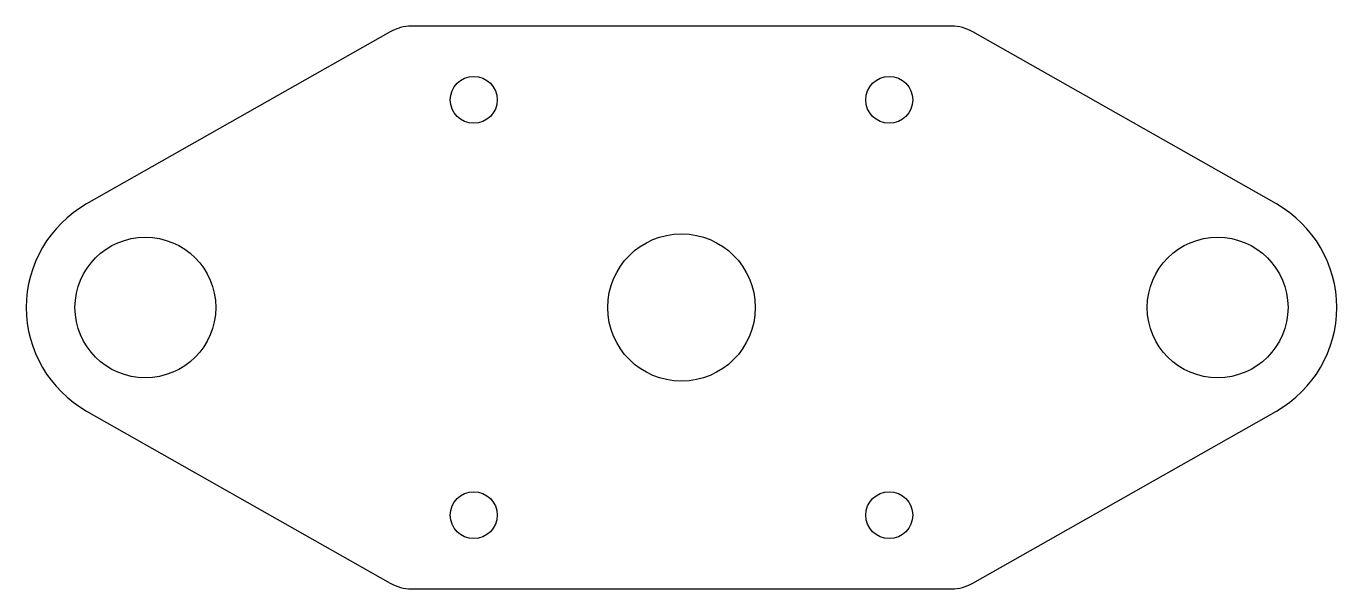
# Model space of a CAD drawing. Header units: inches. Extents: x -1.92 to 1.92, y -0.83 to 0.83.
import ezdxf

# ---------------------------------------------------------------- set-up
doc = ezdxf.new("R2010")
doc.units = ezdxf.units.IN
doc.header["$MEASUREMENT"] = 0

msp = doc.modelspace()

# ---------------------------------------------------------------- linework, layer by layer
msp.add_lwpolyline([(-0.8555, -0.8105, 0.129731), (-0.7938, -0.8268), (0.7938, -0.8268, 0.129731), (0.8555, -0.8105), (1.7475, -0.3044, 0.5824), (1.7475, 0.3044), (0.8555, 0.8105, 0.129731), (0.7938, 0.8268), (-0.7938, 0.8268, 0.129731), (-0.8555, 0.8105), (-1.7475, 0.3044, 0.5824), (-1.7475, -0.3044)], format="xyb", close=True)
for centre, radius in [((-0.6102, 0.6102), 0.0689), ((0.6102, 0.6102), 0.0689), ((-1.5748, 0), 0.2067), ((0, 0), 0.2165), ((1.5748, 0), 0.2067), ((-0.6102, -0.6102), 0.0689), ((0.6102, -0.6102), 0.0689)]:
    msp.add_circle(centre, radius)

doc.saveas('drawing.dxf')
